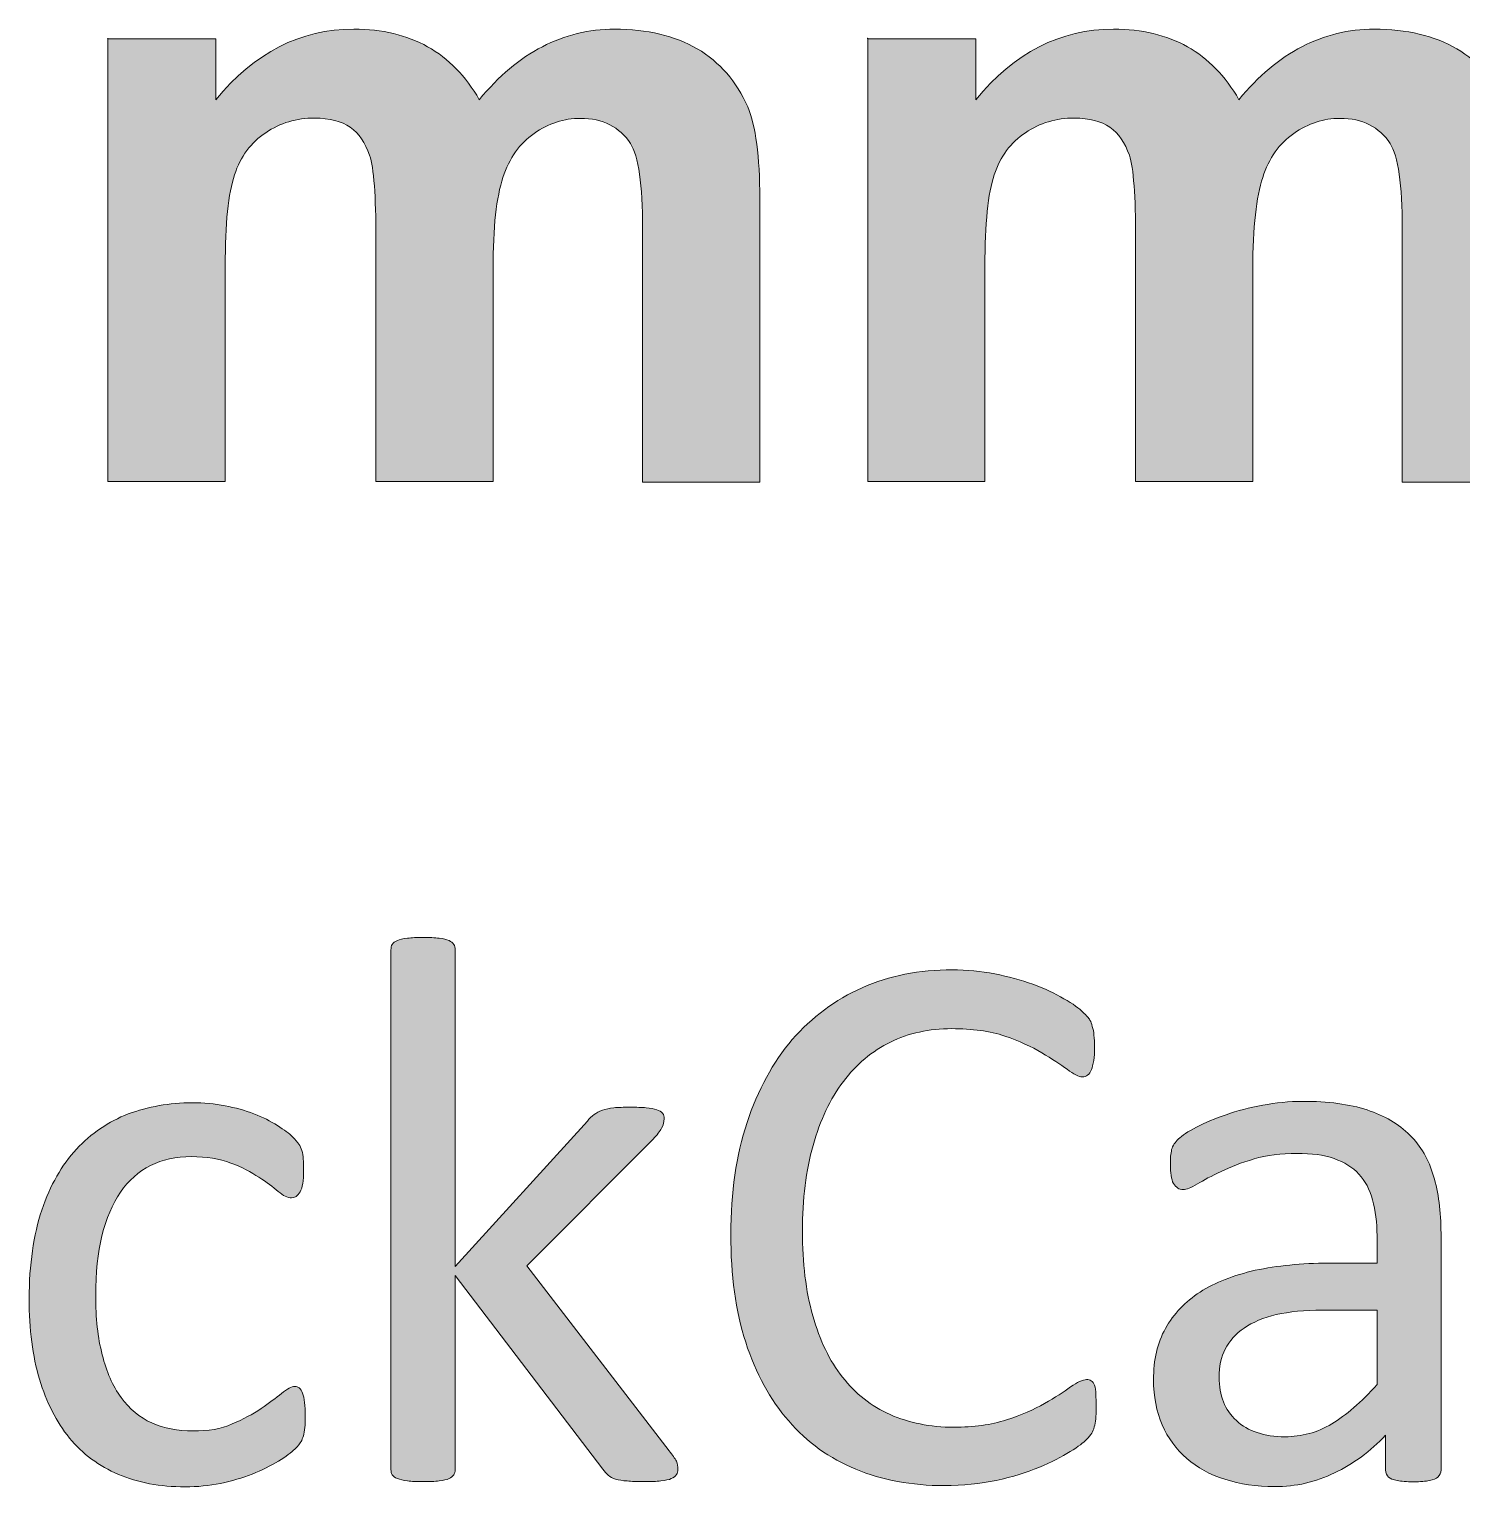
# Model space of a CAD drawing. Header units: inches. Extents: x 247 to 2765, y -1897 to -1110.
# Drawn here: x 870.88 to 877.98, y -1473.03 to -1465.81 of the extents above; entities that cross this region are included whole.
import ezdxf

# ---------------------------------------------------------------- set-up
doc = ezdxf.new("R2010")
doc.units = ezdxf.units.IN
doc.header["$MEASUREMENT"] = 0
doc.layers.add('Layer 1', color=7, linetype='Continuous')

# ---------------------------------------------------------------- blocks, each defined once
blk = doc.blocks.new('block 139')
at = {"layer": 'Layer 1', "true_color": 0x010101}
h = blk.add_hatch(color=18, dxfattribs=at)
h.dxf.hatch_style = 2
edge = h.paths.add_edge_path()
edge.add_spline(control_points=[(871.2672, -1465.8561), (871.2672, -1465.8561), (871.8033, -1465.8561), (871.8033, -1465.8561), (871.8033, -1465.8561), (871.8033, -1466.1572), (871.8033, -1466.1572), (871.9948, -1465.9243), (872.2222, -1465.8079), (872.4868, -1465.8079), (872.6274, -1465.8079), (872.7493, -1465.8368), (872.8527, -1465.8947), (872.956, -1465.9526), (873.0408, -1466.0401), (873.1086, -1466.1572), (873.2041, -1466.0401), (873.3074, -1465.9526), (873.4208, -1465.8947), (873.5317, -1465.8368), (873.6516, -1465.8079), (873.7787, -1465.8079), (873.9399, -1465.8079), (874.0767, -1465.8406), (874.188, -1465.9047), (874.2993, -1465.9712), (874.383, -1466.0666), (874.4381, -1466.193), (874.4777, -1466.2871), (874.498, -1466.4383), (874.498, -1466.6478), (874.498, -1466.6478), (874.498, -1468.0516), (874.498, -1468.0516), (874.498, -1468.0516), (873.9175, -1468.0516), (873.9175, -1468.0516), (873.9175, -1468.0516), (873.9175, -1466.7956), (873.9175, -1466.7956), (873.9175, -1466.5778), (873.8969, -1466.4373), (873.8576, -1466.3739), (873.8039, -1466.2926), (873.7205, -1466.2499), (873.6096, -1466.2499), (873.5282, -1466.2499), (873.4518, -1466.2747), (873.3801, -1466.3243), (873.3085, -1466.3739), (873.2568, -1466.4466), (873.2258, -1466.5424), (873.1934, -1466.6378), (873.1768, -1466.7894), (873.1768, -1466.9961), (873.1768, -1466.9961), (873.1768, -1468.0489), (873.1768, -1468.0489), (873.1768, -1468.0489), (872.5963, -1468.0489), (872.5963, -1468.0489), (872.5963, -1468.0489), (872.5963, -1466.8472), (872.5963, -1466.8472), (872.5963, -1466.6336), (872.5864, -1466.4958), (872.565, -1466.4325), (872.543, -1466.3704), (872.5126, -1466.3243), (872.4692, -1466.294), (872.4258, -1466.2636), (872.3673, -1466.2485), (872.2928, -1466.2485), (872.2033, -1466.2485), (872.1233, -1466.2719), (872.0503, -1466.3208), (871.9783, -1466.3691), (871.9256, -1466.4387), (871.896, -1466.5296), (871.865, -1466.6206), (871.8498, -1466.7715), (871.8498, -1466.9823), (871.8498, -1466.9823), (871.8498, -1468.0479), (871.8498, -1468.0479), (871.8498, -1468.0479), (871.269, -1468.0479), (871.269, -1468.0479), (871.269, -1468.0479), (871.269, -1465.8533), (871.269, -1465.8533), (871.269, -1465.8533), (871.2676, -1465.8533), (871.2676, -1465.8533), (871.2676, -1465.8533), (871.2672, -1465.8561), (871.2672, -1465.8561), (871.2672, -1465.8561), (871.2672, -1465.8561), (871.2672, -1465.8561)], knot_values=[0, 0, 0, 0, 1, 1, 1, 2, 2, 2, 3, 3, 3, 4, 4, 4, 5, 5, 5, 6, 6, 6, 7, 7, 7, 8, 8, 8, 9, 9, 9, 10, 10, 10, 11, 11, 11, 12, 12, 12, 13, 13, 13, 14, 14, 14, 15, 15, 15, 16, 16, 16, 17, 17, 17, 18, 18, 18, 19, 19, 19, 20, 20, 20, 21, 21, 21, 22, 22, 22, 23, 23, 23, 24, 24, 24, 25, 25, 25, 26, 26, 26, 27, 27, 27, 28, 28, 28, 29, 29, 29, 30, 30, 30, 31, 31, 31, 32, 32, 32, 33, 33, 33, 33], degree=3, periodic=1)
h = blk.add_hatch(color=18, dxfattribs=at)
h.dxf.hatch_style = 2
edge = h.paths.add_edge_path()
edge.add_spline(control_points=[(875.0317, -1465.8561), (875.0317, -1465.8561), (875.5674, -1465.8561), (875.5674, -1465.8561), (875.5674, -1465.8561), (875.5674, -1466.1572), (875.5674, -1466.1572), (875.7589, -1465.9243), (875.9863, -1465.8079), (876.2509, -1465.8079), (876.3908, -1465.8079), (876.5127, -1465.8368), (876.6161, -1465.8947), (876.7194, -1465.9526), (876.8042, -1466.0401), (876.8714, -1466.1572), (876.9671, -1466.0401), (877.0708, -1465.9526), (877.1838, -1465.8947), (877.2951, -1465.8368), (877.4143, -1465.8079), (877.5414, -1465.8079), (877.7027, -1465.8079), (877.8401, -1465.8406), (877.9507, -1465.9047), (878.062, -1465.9712), (878.1461, -1466.0666), (878.2008, -1466.193), (878.2408, -1466.2871), (878.2608, -1466.4383), (878.2608, -1466.6478), (878.2608, -1466.6478), (878.2608, -1468.0516), (878.2608, -1468.0516), (878.2608, -1468.0516), (877.6803, -1468.0516), (877.6803, -1468.0516), (877.6803, -1468.0516), (877.6803, -1466.7956), (877.6803, -1466.7956), (877.6803, -1466.5778), (877.66, -1466.4373), (877.6203, -1466.3739), (877.5673, -1466.2926), (877.4836, -1466.2499), (877.3723, -1466.2499), (877.2913, -1466.2499), (877.2152, -1466.2747), (877.1435, -1466.3243), (877.0719, -1466.3739), (877.0195, -1466.4466), (876.9892, -1466.5424), (876.9575, -1466.6378), (876.9403, -1466.7894), (876.9403, -1466.9961), (876.9403, -1466.9961), (876.9403, -1468.0489), (876.9403, -1468.0489), (876.9403, -1468.0489), (876.3598, -1468.0489), (876.3598, -1468.0489), (876.3598, -1468.0489), (876.3598, -1466.8472), (876.3598, -1466.8472), (876.3598, -1466.6336), (876.3494, -1466.4958), (876.3288, -1466.4325), (876.3067, -1466.3704), (876.2757, -1466.3243), (876.2323, -1466.294), (876.1892, -1466.2636), (876.1307, -1466.2485), (876.0559, -1466.2485), (875.9663, -1466.2485), (875.8868, -1466.2719), (875.8141, -1466.3208), (875.7417, -1466.3691), (875.6894, -1466.4387), (875.659, -1466.5296), (875.6287, -1466.6206), (875.6129, -1466.7715), (875.6129, -1466.9823), (875.6129, -1466.9823), (875.6129, -1468.0479), (875.6129, -1468.0479), (875.6129, -1468.0479), (875.0324, -1468.0479), (875.0324, -1468.0479), (875.0324, -1468.0479), (875.0324, -1465.8533), (875.0324, -1465.8533), (875.0324, -1465.8533), (875.0317, -1465.8533), (875.0317, -1465.8533), (875.0317, -1465.8533), (875.0317, -1465.8561), (875.0317, -1465.8561)], knot_values=[0, 0, 0, 0, 1, 1, 1, 2, 2, 2, 3, 3, 3, 4, 4, 4, 5, 5, 5, 6, 6, 6, 7, 7, 7, 8, 8, 8, 9, 9, 9, 10, 10, 10, 11, 11, 11, 12, 12, 12, 13, 13, 13, 14, 14, 14, 15, 15, 15, 16, 16, 16, 17, 17, 17, 18, 18, 18, 19, 19, 19, 20, 20, 20, 21, 21, 21, 22, 22, 22, 23, 23, 23, 24, 24, 24, 25, 25, 25, 26, 26, 26, 27, 27, 27, 28, 28, 28, 29, 29, 29, 30, 30, 30, 31, 31, 31, 32, 32, 32, 32], degree=3, periodic=1)
at = {"layer": 'Layer 1', "lineweight": 0}
for points, knots in [([(871.2672, -1465.8561), (871.2672, -1465.8561), (871.8033, -1465.8561), (871.8033, -1465.8561), (871.8033, -1465.8561), (871.8033, -1466.1572), (871.8033, -1466.1572), (871.9948, -1465.9243), (872.2222, -1465.8079), (872.4868, -1465.8079), (872.6274, -1465.8079), (872.7493, -1465.8368), (872.8527, -1465.8947), (872.956, -1465.9526), (873.0408, -1466.0401), (873.1086, -1466.1572), (873.2041, -1466.0401), (873.3074, -1465.9526), (873.4208, -1465.8947), (873.5317, -1465.8368), (873.6516, -1465.8079), (873.7787, -1465.8079), (873.9399, -1465.8079), (874.0767, -1465.8406), (874.188, -1465.9047), (874.2993, -1465.9712), (874.383, -1466.0666), (874.4381, -1466.193), (874.4777, -1466.2871), (874.498, -1466.4383), (874.498, -1466.6478), (874.498, -1466.6478), (874.498, -1468.0516), (874.498, -1468.0516), (874.498, -1468.0516), (873.9175, -1468.0516), (873.9175, -1468.0516), (873.9175, -1468.0516), (873.9175, -1466.7956), (873.9175, -1466.7956), (873.9175, -1466.5778), (873.8969, -1466.4373), (873.8576, -1466.3739), (873.8039, -1466.2926), (873.7205, -1466.2499), (873.6096, -1466.2499), (873.5282, -1466.2499), (873.4518, -1466.2747), (873.3801, -1466.3243), (873.3085, -1466.3739), (873.2568, -1466.4466), (873.2258, -1466.5424), (873.1934, -1466.6378), (873.1768, -1466.7894), (873.1768, -1466.9961), (873.1768, -1466.9961), (873.1768, -1468.0489), (873.1768, -1468.0489), (873.1768, -1468.0489), (872.5963, -1468.0489), (872.5963, -1468.0489), (872.5963, -1468.0489), (872.5963, -1466.8472), (872.5963, -1466.8472), (872.5963, -1466.6336), (872.5864, -1466.4958), (872.565, -1466.4325), (872.543, -1466.3704), (872.5126, -1466.3243), (872.4692, -1466.294), (872.4258, -1466.2636), (872.3673, -1466.2485), (872.2928, -1466.2485), (872.2033, -1466.2485), (872.1233, -1466.2719), (872.0503, -1466.3208), (871.9783, -1466.3691), (871.9256, -1466.4387), (871.896, -1466.5296), (871.865, -1466.6206), (871.8498, -1466.7715), (871.8498, -1466.9823), (871.8498, -1466.9823), (871.8498, -1468.0479), (871.8498, -1468.0479), (871.8498, -1468.0479), (871.269, -1468.0479), (871.269, -1468.0479), (871.269, -1468.0479), (871.269, -1465.8533), (871.269, -1465.8533), (871.269, -1465.8533), (871.2676, -1465.8533), (871.2676, -1465.8533), (871.2676, -1465.8533), (871.2672, -1465.8561), (871.2672, -1465.8561), (871.2672, -1465.8561), (871.2672, -1465.8561), (871.2672, -1465.8561)], [0, 0, 0, 0, 1, 1, 1, 2, 2, 2, 3, 3, 3, 4, 4, 4, 5, 5, 5, 6, 6, 6, 7, 7, 7, 8, 8, 8, 9, 9, 9, 10, 10, 10, 11, 11, 11, 12, 12, 12, 13, 13, 13, 14, 14, 14, 15, 15, 15, 16, 16, 16, 17, 17, 17, 18, 18, 18, 19, 19, 19, 20, 20, 20, 21, 21, 21, 22, 22, 22, 23, 23, 23, 24, 24, 24, 25, 25, 25, 26, 26, 26, 27, 27, 27, 28, 28, 28, 29, 29, 29, 30, 30, 30, 31, 31, 31, 32, 32, 32, 33, 33, 33, 33]), ([(875.0317, -1465.8561), (875.0317, -1465.8561), (875.5674, -1465.8561), (875.5674, -1465.8561), (875.5674, -1465.8561), (875.5674, -1466.1572), (875.5674, -1466.1572), (875.7589, -1465.9243), (875.9863, -1465.8079), (876.2509, -1465.8079), (876.3908, -1465.8079), (876.5127, -1465.8368), (876.6161, -1465.8947), (876.7194, -1465.9526), (876.8042, -1466.0401), (876.8714, -1466.1572), (876.9671, -1466.0401), (877.0708, -1465.9526), (877.1838, -1465.8947), (877.2951, -1465.8368), (877.4143, -1465.8079), (877.5414, -1465.8079), (877.7027, -1465.8079), (877.8401, -1465.8406), (877.9507, -1465.9047), (878.062, -1465.9712), (878.1461, -1466.0666), (878.2008, -1466.193), (878.2408, -1466.2871), (878.2608, -1466.4383), (878.2608, -1466.6478), (878.2608, -1466.6478), (878.2608, -1468.0516), (878.2608, -1468.0516), (878.2608, -1468.0516), (877.6803, -1468.0516), (877.6803, -1468.0516), (877.6803, -1468.0516), (877.6803, -1466.7956), (877.6803, -1466.7956), (877.6803, -1466.5778), (877.66, -1466.4373), (877.6203, -1466.3739), (877.5673, -1466.2926), (877.4836, -1466.2499), (877.3723, -1466.2499), (877.2913, -1466.2499), (877.2152, -1466.2747), (877.1435, -1466.3243), (877.0719, -1466.3739), (877.0195, -1466.4466), (876.9892, -1466.5424), (876.9575, -1466.6378), (876.9403, -1466.7894), (876.9403, -1466.9961), (876.9403, -1466.9961), (876.9403, -1468.0489), (876.9403, -1468.0489), (876.9403, -1468.0489), (876.3598, -1468.0489), (876.3598, -1468.0489), (876.3598, -1468.0489), (876.3598, -1466.8472), (876.3598, -1466.8472), (876.3598, -1466.6336), (876.3494, -1466.4958), (876.3288, -1466.4325), (876.3067, -1466.3704), (876.2757, -1466.3243), (876.2323, -1466.294), (876.1892, -1466.2636), (876.1307, -1466.2485), (876.0559, -1466.2485), (875.9663, -1466.2485), (875.8868, -1466.2719), (875.8141, -1466.3208), (875.7417, -1466.3691), (875.6894, -1466.4387), (875.659, -1466.5296), (875.6287, -1466.6206), (875.6129, -1466.7715), (875.6129, -1466.9823), (875.6129, -1466.9823), (875.6129, -1468.0479), (875.6129, -1468.0479), (875.6129, -1468.0479), (875.0324, -1468.0479), (875.0324, -1468.0479), (875.0324, -1468.0479), (875.0324, -1465.8533), (875.0324, -1465.8533), (875.0324, -1465.8533), (875.0317, -1465.8533), (875.0317, -1465.8533), (875.0317, -1465.8533), (875.0317, -1465.8561), (875.0317, -1465.8561)], [0, 0, 0, 0, 1, 1, 1, 2, 2, 2, 3, 3, 3, 4, 4, 4, 5, 5, 5, 6, 6, 6, 7, 7, 7, 8, 8, 8, 9, 9, 9, 10, 10, 10, 11, 11, 11, 12, 12, 12, 13, 13, 13, 14, 14, 14, 15, 15, 15, 16, 16, 16, 17, 17, 17, 18, 18, 18, 19, 19, 19, 20, 20, 20, 21, 21, 21, 22, 22, 22, 23, 23, 23, 24, 24, 24, 25, 25, 25, 26, 26, 26, 27, 27, 27, 28, 28, 28, 29, 29, 29, 30, 30, 30, 31, 31, 31, 32, 32, 32, 32])]:
    blk.add_open_spline(points, degree=3, knots=knots, dxfattribs=at)
blk = doc.blocks.new('block 140')
at = {"layer": 'Layer 1', "true_color": 0x010101}
h = blk.add_hatch(color=18, dxfattribs=at)
h.dxf.hatch_style = 2
edge = h.paths.add_edge_path()
edge.add_spline(control_points=[(874.0926, -1472.9413), (874.0926, -1472.9516), (874.0905, -1472.9606), (874.0853, -1472.9681), (874.0802, -1472.9754), (874.0715, -1472.9826), (874.0595, -1472.9874), (874.0485, -1472.994), (874.0305, -1472.9964), (874.0082, -1472.9992), (873.9854, -1473.0019), (873.9589, -1473.0029), (873.9255, -1473.0029), (873.891, -1473.0029), (873.8621, -1473.0019), (873.8411, -1472.9998), (873.8187, -1472.9981), (873.799, -1472.995), (873.7839, -1472.9905), (873.7687, -1472.9864), (873.7563, -1472.9809), (873.747, -1472.9712), (873.7384, -1472.964), (873.7281, -1472.953), (873.7208, -1472.9413), (873.7208, -1472.9413), (872.9894, -1471.9815), (872.9894, -1471.9815), (872.9894, -1471.9815), (872.9894, -1472.9433), (872.9894, -1472.9433), (872.9894, -1472.9537), (872.9856, -1472.9633), (872.9822, -1472.9692), (872.9763, -1472.9768), (872.9684, -1472.9826), (872.9584, -1472.9874), (872.9467, -1472.994), (872.9302, -1472.9964), (872.9092, -1472.9992), (872.8881, -1473.0019), (872.8623, -1473.0029), (872.8296, -1473.0029), (872.7986, -1473.0029), (872.7734, -1473.0019), (872.7524, -1472.9992), (872.7307, -1472.9964), (872.7156, -1472.9926), (872.7025, -1472.9874), (872.6901, -1472.9826), (872.6814, -1472.9768), (872.6773, -1472.9692), (872.6728, -1472.9616), (872.6708, -1472.9537), (872.6708, -1472.9433), (872.6708, -1472.9433), (872.6708, -1470.3688), (872.6708, -1470.3688), (872.6708, -1470.3585), (872.6728, -1470.3495), (872.6773, -1470.3416), (872.6828, -1470.3344), (872.6901, -1470.3278), (872.7025, -1470.3223), (872.7142, -1470.3175), (872.7307, -1470.3134), (872.7524, -1470.3109), (872.7734, -1470.3085), (872.7986, -1470.3072), (872.8296, -1470.3072), (872.8623, -1470.3072), (872.8881, -1470.3085), (872.9092, -1470.3109), (872.9302, -1470.3134), (872.946, -1470.3185), (872.9584, -1470.3223), (872.9684, -1470.3278), (872.9777, -1470.334), (872.9822, -1470.3416), (872.9881, -1470.3495), (872.9894, -1470.3585), (872.9894, -1470.3688), (872.9894, -1470.3688), (872.9894, -1471.9374), (872.9894, -1471.9374), (872.9894, -1471.9374), (873.6437, -1471.2167), (873.6437, -1471.2167), (873.6536, -1471.2039), (873.6661, -1471.1932), (873.6767, -1471.185), (873.6878, -1471.1764), (873.7015, -1471.1695), (873.7181, -1471.1626), (873.7339, -1471.1571), (873.7536, -1471.1529), (873.7746, -1471.1509), (873.797, -1471.1491), (873.8228, -1471.1481), (873.8538, -1471.1481), (873.8865, -1471.1481), (873.9131, -1471.1491), (873.9348, -1471.1509), (873.9568, -1471.1529), (873.9747, -1471.1577), (873.9878, -1471.1605), (874.0002, -1471.1653), (874.0099, -1471.1708), (874.0168, -1471.1781), (874.023, -1471.1857), (874.024, -1471.1943), (874.024, -1471.206), (874.024, -1471.2215), (874.0195, -1471.237), (874.0116, -1471.2521), (874.0044, -1471.2676), (873.9892, -1471.2859), (873.9696, -1471.3062), (873.9696, -1471.3062), (873.3436, -1471.9332), (873.3436, -1471.9332), (873.3436, -1471.9332), (874.0485, -1472.8496), (874.0485, -1472.8496), (874.065, -1472.8713), (874.0774, -1472.8882), (874.0846, -1472.9013), (874.0895, -1472.9158), (874.0926, -1472.9289), (874.0926, -1472.9413)], knot_values=[0, 0, 0, 0, 1, 1, 1, 2, 2, 2, 3, 3, 3, 4, 4, 4, 5, 5, 5, 6, 6, 6, 7, 7, 7, 8, 8, 8, 9, 9, 9, 10, 10, 10, 11, 11, 11, 12, 12, 12, 13, 13, 13, 14, 14, 14, 15, 15, 15, 16, 16, 16, 17, 17, 17, 18, 18, 18, 19, 19, 19, 20, 20, 20, 21, 21, 21, 22, 22, 22, 23, 23, 23, 24, 24, 24, 25, 25, 25, 26, 26, 26, 27, 27, 27, 28, 28, 28, 29, 29, 29, 30, 30, 30, 31, 31, 31, 32, 32, 32, 33, 33, 33, 34, 34, 34, 35, 35, 35, 36, 36, 36, 37, 37, 37, 38, 38, 38, 39, 39, 39, 40, 40, 40, 41, 41, 41, 42, 42, 42, 43, 43, 43, 43], degree=3, periodic=1)
h = blk.add_hatch(color=18, dxfattribs=at)
h.dxf.hatch_style = 2
edge = h.paths.add_edge_path()
edge.add_spline(control_points=[(876.1644, -1472.6391), (876.1644, -1472.6598), (876.1637, -1472.6763), (876.162, -1472.6915), (876.16, -1472.7074), (876.1579, -1472.7204), (876.1548, -1472.7322), (876.1513, -1472.7439), (876.1472, -1472.7542), (876.1424, -1472.7632), (876.1369, -1472.7721), (876.1279, -1472.7831), (876.1155, -1472.7955), (876.1024, -1472.8086), (876.0769, -1472.829), (876.0349, -1472.8545), (875.9942, -1472.881), (875.9419, -1472.9065), (875.8806, -1472.9327), (875.8192, -1472.9568), (875.7503, -1472.9792), (875.6697, -1472.9967), (875.5901, -1473.014), (875.5044, -1473.0226), (875.412, -1473.0226), (875.2501, -1473.0226), (875.104, -1472.9954), (874.9745, -1472.9416), (874.8436, -1472.8886), (874.7316, -1472.8079), (874.641, -1472.7025), (874.5494, -1472.5975), (874.4784, -1472.4672), (874.4281, -1472.3125), (874.3778, -1472.1582), (874.3544, -1471.9808), (874.3544, -1471.7779), (874.3544, -1471.5712), (874.3799, -1471.3865), (874.435, -1471.2246), (874.4881, -1471.0627), (874.5632, -1470.9255), (874.6589, -1470.8132), (874.7554, -1470.7023), (874.8718, -1470.6151), (875.0048, -1470.5562), (875.1392, -1470.497), (875.288, -1470.4673), (875.4513, -1470.4673), (875.523, -1470.4673), (875.5932, -1470.4742), (875.6615, -1470.4877), (875.729, -1470.5011), (875.7924, -1470.5183), (875.8502, -1470.5394), (875.9081, -1470.56), (875.9598, -1470.5838), (876.0046, -1470.6107), (876.0501, -1470.6362), (876.0814, -1470.6599), (876.099, -1470.6768), (876.1162, -1470.6944), (876.1279, -1470.7075), (876.1334, -1470.7164), (876.1389, -1470.724), (876.1424, -1470.7357), (876.1451, -1470.7481), (876.1493, -1470.7605), (876.1527, -1470.775), (876.1527, -1470.7915), (876.1548, -1470.8081), (876.1565, -1470.8281), (876.1565, -1470.8515), (876.1565, -1470.877), (876.1548, -1470.899), (876.152, -1470.9169), (876.1489, -1470.9362), (876.1451, -1470.9514), (876.1407, -1470.9621), (876.1355, -1470.9741), (876.13, -1470.9845), (876.1217, -1470.9889), (876.1141, -1470.9962), (876.1059, -1470.9976), (876.0959, -1470.9976), (876.0776, -1470.9976), (876.0535, -1470.9851), (876.0204, -1470.9603), (875.988, -1470.9362), (875.946, -1470.9087), (875.8954, -1470.8787), (875.844, -1470.8484), (875.7834, -1470.8208), (875.7111, -1470.7957), (875.638, -1470.7709), (875.5505, -1470.7591), (875.4485, -1470.7591), (875.3373, -1470.7591), (875.2353, -1470.7812), (875.1457, -1470.8253), (875.0537, -1470.8697), (874.9766, -1470.9355), (874.9121, -1471.021), (874.847, -1471.1071), (874.7974, -1471.2118), (874.7619, -1471.3372), (874.7258, -1471.4613), (874.7092, -1471.6032), (874.7092, -1471.7624), (874.7092, -1471.9195), (874.7258, -1472.06), (874.7606, -1472.1813), (874.7957, -1472.3032), (874.8436, -1472.4052), (874.908, -1472.4858), (874.9721, -1472.5668), (875.0496, -1472.6291), (875.143, -1472.6705), (875.2367, -1472.7111), (875.3417, -1472.7335), (875.4589, -1472.7335), (875.5581, -1472.7335), (875.6449, -1472.7215), (875.7193, -1472.6967), (875.7931, -1472.6739), (875.8571, -1472.6453), (875.9088, -1472.6161), (875.9605, -1472.5857), (876.0046, -1472.5585), (876.0373, -1472.5341), (876.0707, -1472.5106), (876.0973, -1472.4975), (876.1169, -1472.4975), (876.1262, -1472.4975), (876.1341, -1472.4993), (876.1396, -1472.5034), (876.1472, -1472.5079), (876.1513, -1472.5144), (876.1558, -1472.5258), (876.1596, -1472.5365), (876.1631, -1472.5516), (876.1634, -1472.5716), (876.1627, -1472.5851), (876.1644, -1472.6088), (876.1644, -1472.6391)], knot_values=[0, 0, 0, 0, 1, 1, 1, 2, 2, 2, 3, 3, 3, 4, 4, 4, 5, 5, 5, 6, 6, 6, 7, 7, 7, 8, 8, 8, 9, 9, 9, 10, 10, 10, 11, 11, 11, 12, 12, 12, 13, 13, 13, 14, 14, 14, 15, 15, 15, 16, 16, 16, 17, 17, 17, 18, 18, 18, 19, 19, 19, 20, 20, 20, 21, 21, 21, 22, 22, 22, 23, 23, 23, 24, 24, 24, 25, 25, 25, 26, 26, 26, 27, 27, 27, 28, 28, 28, 29, 29, 29, 30, 30, 30, 31, 31, 31, 32, 32, 32, 33, 33, 33, 34, 34, 34, 35, 35, 35, 36, 36, 36, 37, 37, 37, 38, 38, 38, 39, 39, 39, 40, 40, 40, 41, 41, 41, 42, 42, 42, 43, 43, 43, 44, 44, 44, 45, 45, 45, 46, 46, 46, 47, 47, 47, 48, 48, 48, 48], degree=3, periodic=1)
h = blk.add_hatch(color=18, dxfattribs=at)
h.dxf.hatch_style = 2
edge = h.paths.add_edge_path()
edge.add_spline(control_points=[(872.2467, -1472.6788), (872.2467, -1472.7011), (872.246, -1472.7194), (872.2443, -1472.7353), (872.2425, -1472.7514), (872.2405, -1472.7649), (872.2374, -1472.7759), (872.2329, -1472.7869), (872.2301, -1472.7966), (872.226, -1472.8048), (872.2208, -1472.8121), (872.2108, -1472.8255), (872.195, -1472.8414), (872.1788, -1472.8572), (872.1516, -1472.8782), (872.1137, -1472.9013), (872.0751, -1472.9247), (872.0317, -1472.9461), (871.9835, -1472.9661), (871.9349, -1472.9847), (871.8829, -1472.9998), (871.8264, -1473.0116), (871.7699, -1473.0229), (871.7127, -1473.0288), (871.6514, -1473.0288), (871.5266, -1473.0288), (871.4164, -1473.0081), (871.3206, -1472.9671), (871.2249, -1472.9261), (871.1436, -1472.8658), (871.0781, -1472.7869), (871.0133, -1472.7063), (870.9644, -1472.6109), (870.93, -1472.4958), (870.8955, -1472.3811), (870.8786, -1472.2481), (870.8786, -1472.0979), (870.8786, -1471.927), (870.901, -1471.7803), (870.9413, -1471.6576), (870.9834, -1471.5336), (871.0405, -1471.4344), (871.1129, -1471.3562), (871.1859, -1471.278), (871.271, -1471.2194), (871.3699, -1471.1815), (871.467, -1471.145), (871.5732, -1471.1264), (871.6875, -1471.1264), (871.7423, -1471.1264), (871.7981, -1471.1312), (871.8488, -1471.1416), (871.9001, -1471.1505), (871.9483, -1471.1643), (871.9917, -1471.1808), (872.0351, -1471.1977), (872.0744, -1471.2177), (872.1082, -1471.2387), (872.143, -1471.2611), (872.1667, -1471.279), (872.1826, -1471.2945), (872.1978, -1471.3097), (872.2088, -1471.3221), (872.2146, -1471.3314), (872.2208, -1471.3393), (872.2246, -1471.351), (872.2291, -1471.3631), (872.2332, -1471.3755), (872.2363, -1471.3893), (872.2363, -1471.4044), (872.2377, -1471.4203), (872.2384, -1471.4396), (872.2384, -1471.4623), (872.2384, -1471.5126), (872.2325, -1471.5464), (872.2212, -1471.5674), (872.2095, -1471.5874), (872.195, -1471.5973), (872.1785, -1471.5973), (872.1588, -1471.5973), (872.1371, -1471.5867), (872.1123, -1471.5656), (872.0868, -1471.5433), (872.0551, -1471.5198), (872.0165, -1471.4954), (871.9783, -1471.4695), (871.9318, -1471.4451), (871.877, -1471.4251), (871.8219, -1471.4037), (871.7575, -1471.393), (871.6824, -1471.393), (871.5297, -1471.393), (871.4119, -1471.452), (871.331, -1471.5694), (871.25, -1471.6869), (871.2083, -1471.8564), (871.2083, -1472.081), (871.2083, -1472.1913), (871.2183, -1472.2905), (871.2407, -1472.3749), (871.2617, -1472.4576), (871.292, -1472.5292), (871.3341, -1472.5861), (871.3751, -1472.6426), (871.4261, -1472.6846), (871.486, -1472.7122), (871.5453, -1472.7387), (871.6138, -1472.7521), (871.6913, -1472.7521), (871.7644, -1472.7521), (871.8288, -1472.7418), (871.8836, -1472.7173), (871.9387, -1472.6946), (871.9869, -1472.6688), (872.0276, -1472.6412), (872.0672, -1472.6136), (872.102, -1472.5888), (872.1292, -1472.5661), (872.1568, -1472.5437), (872.1785, -1472.531), (872.1943, -1472.531), (872.2029, -1472.531), (872.2112, -1472.5351), (872.2167, -1472.5385), (872.2232, -1472.5441), (872.2281, -1472.5527), (872.2332, -1472.5647), (872.2377, -1472.5761), (872.2408, -1472.5916), (872.2425, -1472.6109), (872.246, -1472.6309), (872.2467, -1472.654), (872.2467, -1472.6788)], knot_values=[0, 0, 0, 0, 1, 1, 1, 2, 2, 2, 3, 3, 3, 4, 4, 4, 5, 5, 5, 6, 6, 6, 7, 7, 7, 8, 8, 8, 9, 9, 9, 10, 10, 10, 11, 11, 11, 12, 12, 12, 13, 13, 13, 14, 14, 14, 15, 15, 15, 16, 16, 16, 17, 17, 17, 18, 18, 18, 19, 19, 19, 20, 20, 20, 21, 21, 21, 22, 22, 22, 23, 23, 23, 24, 24, 24, 25, 25, 25, 26, 26, 26, 27, 27, 27, 28, 28, 28, 29, 29, 29, 30, 30, 30, 31, 31, 31, 32, 32, 32, 33, 33, 33, 34, 34, 34, 35, 35, 35, 36, 36, 36, 37, 37, 37, 38, 38, 38, 39, 39, 39, 40, 40, 40, 41, 41, 41, 42, 42, 42, 43, 43, 43, 44, 44, 44, 44], degree=3, periodic=1)
h = blk.add_hatch(color=18, dxfattribs=at)
h.dxf.hatch_style = 2
edge = h.paths.add_edge_path()
edge.add_spline(control_points=[(877.8725, -1472.9447), (877.8725, -1472.9602), (877.8677, -1472.9716), (877.8574, -1472.9805), (877.8481, -1472.9878), (877.8336, -1472.994), (877.8153, -1472.9978), (877.7967, -1473.0019), (877.7712, -1473.0036), (877.7361, -1473.0036), (877.7013, -1473.0036), (877.6761, -1473.0019), (877.6555, -1472.9978), (877.6355, -1472.994), (877.621, -1472.9881), (877.6121, -1472.9805), (877.6045, -1472.9726), (877.5983, -1472.9602), (877.5983, -1472.9447), (877.5983, -1472.9447), (877.5983, -1472.7725), (877.5983, -1472.7725), (877.5225, -1472.8531), (877.4384, -1472.9151), (877.3447, -1472.9599), (877.2517, -1473.0057), (877.1532, -1473.0274), (877.0491, -1473.0274), (876.9582, -1473.0274), (876.8755, -1473.0157), (876.8018, -1472.9912), (876.7274, -1472.9681), (876.6647, -1472.9337), (876.613, -1472.8886), (876.5613, -1472.8421), (876.52, -1472.7883), (876.491, -1472.7215), (876.4628, -1472.656), (876.4483, -1472.5819), (876.4483, -1472.4979), (876.4483, -1472.4004), (876.4676, -1472.3153), (876.5076, -1472.2436), (876.5475, -1472.1716), (876.6047, -1472.1117), (876.6791, -1472.0638), (876.7535, -1472.0156), (876.8452, -1471.9815), (876.952, -1471.956), (877.0608, -1471.9339), (877.1807, -1471.9205), (877.3161, -1471.9205), (877.3161, -1471.9205), (877.5556, -1471.9205), (877.5556, -1471.9205), (877.5556, -1471.9205), (877.5556, -1471.7854), (877.5556, -1471.7854), (877.5556, -1471.719), (877.548, -1471.6597), (877.5335, -1471.607), (877.519, -1471.5557), (877.497, -1471.5129), (877.466, -1471.4799), (877.434, -1471.4451), (877.3936, -1471.4206), (877.3427, -1471.4027), (877.2913, -1471.3841), (877.2317, -1471.3772), (877.1587, -1471.3772), (877.0795, -1471.3772), (877.0099, -1471.3851), (876.9465, -1471.4044), (876.8845, -1471.4234), (876.8304, -1471.4427), (876.7832, -1471.4668), (876.7353, -1471.4888), (876.697, -1471.5095), (876.6654, -1471.5281), (876.6337, -1471.547), (876.6106, -1471.5563), (876.5954, -1471.5563), (876.5854, -1471.5563), (876.5758, -1471.5536), (876.5689, -1471.5488), (876.5613, -1471.5422), (876.5544, -1471.536), (876.5475, -1471.5257), (876.5406, -1471.5153), (876.5386, -1471.5026), (876.5351, -1471.4864), (876.5324, -1471.4702), (876.5317, -1471.4526), (876.5317, -1471.4347), (876.5317, -1471.402), (876.5337, -1471.3772), (876.5382, -1471.3579), (876.5434, -1471.3383), (876.5544, -1471.3214), (876.5716, -1471.3055), (876.5889, -1471.2897), (876.6185, -1471.269), (876.6612, -1471.2466), (876.7039, -1471.2242), (876.7529, -1471.2039), (876.808, -1471.1853), (876.8631, -1471.1664), (876.923, -1471.1495), (876.9892, -1471.1385), (877.0546, -1471.1267), (877.1208, -1471.1192), (877.1876, -1471.1192), (877.313, -1471.1192), (877.4185, -1471.1333), (877.506, -1471.1615), (877.5935, -1471.1898), (877.6631, -1471.2315), (877.7182, -1471.2866), (877.7719, -1471.3396), (877.8126, -1471.4089), (877.8353, -1471.4892), (877.8601, -1471.5701), (877.8725, -1471.6642), (877.8725, -1471.773), (877.8725, -1471.773), (877.8725, -1472.9447), (877.8725, -1472.9447), (877.8725, -1472.9447), (877.8725, -1472.9447), (877.8725, -1472.9447)], knot_values=[0, 0, 0, 0, 1, 1, 1, 2, 2, 2, 3, 3, 3, 4, 4, 4, 5, 5, 5, 6, 6, 6, 7, 7, 7, 8, 8, 8, 9, 9, 9, 10, 10, 10, 11, 11, 11, 12, 12, 12, 13, 13, 13, 14, 14, 14, 15, 15, 15, 16, 16, 16, 17, 17, 17, 18, 18, 18, 19, 19, 19, 20, 20, 20, 21, 21, 21, 22, 22, 22, 23, 23, 23, 24, 24, 24, 25, 25, 25, 26, 26, 26, 27, 27, 27, 28, 28, 28, 29, 29, 29, 30, 30, 30, 31, 31, 31, 32, 32, 32, 33, 33, 33, 34, 34, 34, 35, 35, 35, 36, 36, 36, 37, 37, 37, 38, 38, 38, 39, 39, 39, 40, 40, 40, 41, 41, 41, 42, 42, 42, 43, 43, 43, 43], degree=3, periodic=1)
edge = h.paths.add_edge_path()
edge.add_spline(control_points=[(877.5566, -1472.1537), (877.5566, -1472.1537), (877.2848, -1472.1537), (877.2848, -1472.1537), (877.1973, -1472.1537), (877.1215, -1472.161), (877.0567, -1472.1758), (876.9923, -1472.1909), (876.9396, -1472.2126), (876.8976, -1472.2423), (876.8555, -1472.2705), (876.8238, -1472.306), (876.8038, -1472.3463), (876.7832, -1472.3852), (876.7732, -1472.4331), (876.7732, -1472.4858), (876.7732, -1472.5761), (876.8021, -1472.6478), (876.859, -1472.7008), (876.9162, -1472.7528), (876.9968, -1472.7807), (877.0994, -1472.7807), (877.1821, -1472.7807), (877.26, -1472.7594), (877.3313, -1472.7173), (877.4019, -1472.6746), (877.477, -1472.6095), (877.5563, -1472.5223), (877.5563, -1472.5223), (877.5566, -1472.1537), (877.5566, -1472.1537), (877.5566, -1472.1537), (877.5566, -1472.1537), (877.5566, -1472.1537)], knot_values=[0, 0, 0, 0, 1, 1, 1, 2, 2, 2, 3, 3, 3, 4, 4, 4, 5, 5, 5, 6, 6, 6, 7, 7, 7, 8, 8, 8, 9, 9, 9, 10, 10, 10, 11, 11, 11, 11], degree=3, periodic=1)
at = {"layer": 'Layer 1', "lineweight": 0}
for points, knots in [([(874.0926, -1472.9413), (874.0926, -1472.9516), (874.0905, -1472.9606), (874.0853, -1472.9681), (874.0802, -1472.9754), (874.0715, -1472.9826), (874.0595, -1472.9874), (874.0485, -1472.994), (874.0305, -1472.9964), (874.0082, -1472.9992), (873.9854, -1473.0019), (873.9589, -1473.0029), (873.9255, -1473.0029), (873.891, -1473.0029), (873.8621, -1473.0019), (873.8411, -1472.9998), (873.8187, -1472.9981), (873.799, -1472.995), (873.7839, -1472.9905), (873.7687, -1472.9864), (873.7563, -1472.9809), (873.747, -1472.9712), (873.7384, -1472.964), (873.7281, -1472.953), (873.7208, -1472.9413), (873.7208, -1472.9413), (872.9894, -1471.9815), (872.9894, -1471.9815), (872.9894, -1471.9815), (872.9894, -1472.9433), (872.9894, -1472.9433), (872.9894, -1472.9537), (872.9856, -1472.9633), (872.9822, -1472.9692), (872.9763, -1472.9768), (872.9684, -1472.9826), (872.9584, -1472.9874), (872.9467, -1472.994), (872.9302, -1472.9964), (872.9092, -1472.9992), (872.8881, -1473.0019), (872.8623, -1473.0029), (872.8296, -1473.0029), (872.7986, -1473.0029), (872.7734, -1473.0019), (872.7524, -1472.9992), (872.7307, -1472.9964), (872.7156, -1472.9926), (872.7025, -1472.9874), (872.6901, -1472.9826), (872.6814, -1472.9768), (872.6773, -1472.9692), (872.6728, -1472.9616), (872.6708, -1472.9537), (872.6708, -1472.9433), (872.6708, -1472.9433), (872.6708, -1470.3688), (872.6708, -1470.3688), (872.6708, -1470.3585), (872.6728, -1470.3495), (872.6773, -1470.3416), (872.6828, -1470.3344), (872.6901, -1470.3278), (872.7025, -1470.3223), (872.7142, -1470.3175), (872.7307, -1470.3134), (872.7524, -1470.3109), (872.7734, -1470.3085), (872.7986, -1470.3072), (872.8296, -1470.3072), (872.8623, -1470.3072), (872.8881, -1470.3085), (872.9092, -1470.3109), (872.9302, -1470.3134), (872.946, -1470.3185), (872.9584, -1470.3223), (872.9684, -1470.3278), (872.9777, -1470.334), (872.9822, -1470.3416), (872.9881, -1470.3495), (872.9894, -1470.3585), (872.9894, -1470.3688), (872.9894, -1470.3688), (872.9894, -1471.9374), (872.9894, -1471.9374), (872.9894, -1471.9374), (873.6437, -1471.2167), (873.6437, -1471.2167), (873.6536, -1471.2039), (873.6661, -1471.1932), (873.6767, -1471.185), (873.6878, -1471.1764), (873.7015, -1471.1695), (873.7181, -1471.1626), (873.7339, -1471.1571), (873.7536, -1471.1529), (873.7746, -1471.1509), (873.797, -1471.1491), (873.8228, -1471.1481), (873.8538, -1471.1481), (873.8865, -1471.1481), (873.9131, -1471.1491), (873.9348, -1471.1509), (873.9568, -1471.1529), (873.9747, -1471.1577), (873.9878, -1471.1605), (874.0002, -1471.1653), (874.0099, -1471.1708), (874.0168, -1471.1781), (874.023, -1471.1857), (874.024, -1471.1943), (874.024, -1471.206), (874.024, -1471.2215), (874.0195, -1471.237), (874.0116, -1471.2521), (874.0044, -1471.2676), (873.9892, -1471.2859), (873.9696, -1471.3062), (873.9696, -1471.3062), (873.3436, -1471.9332), (873.3436, -1471.9332), (873.3436, -1471.9332), (874.0485, -1472.8496), (874.0485, -1472.8496), (874.065, -1472.8713), (874.0774, -1472.8882), (874.0846, -1472.9013), (874.0895, -1472.9158), (874.0926, -1472.9289), (874.0926, -1472.9413)], [0, 0, 0, 0, 1, 1, 1, 2, 2, 2, 3, 3, 3, 4, 4, 4, 5, 5, 5, 6, 6, 6, 7, 7, 7, 8, 8, 8, 9, 9, 9, 10, 10, 10, 11, 11, 11, 12, 12, 12, 13, 13, 13, 14, 14, 14, 15, 15, 15, 16, 16, 16, 17, 17, 17, 18, 18, 18, 19, 19, 19, 20, 20, 20, 21, 21, 21, 22, 22, 22, 23, 23, 23, 24, 24, 24, 25, 25, 25, 26, 26, 26, 27, 27, 27, 28, 28, 28, 29, 29, 29, 30, 30, 30, 31, 31, 31, 32, 32, 32, 33, 33, 33, 34, 34, 34, 35, 35, 35, 36, 36, 36, 37, 37, 37, 38, 38, 38, 39, 39, 39, 40, 40, 40, 41, 41, 41, 42, 42, 42, 43, 43, 43, 43]), ([(876.1644, -1472.6391), (876.1644, -1472.6598), (876.1637, -1472.6763), (876.162, -1472.6915), (876.16, -1472.7074), (876.1579, -1472.7204), (876.1548, -1472.7322), (876.1513, -1472.7439), (876.1472, -1472.7542), (876.1424, -1472.7632), (876.1369, -1472.7721), (876.1279, -1472.7831), (876.1155, -1472.7955), (876.1024, -1472.8086), (876.0769, -1472.829), (876.0349, -1472.8545), (875.9942, -1472.881), (875.9419, -1472.9065), (875.8806, -1472.9327), (875.8192, -1472.9568), (875.7503, -1472.9792), (875.6697, -1472.9967), (875.5901, -1473.014), (875.5044, -1473.0226), (875.412, -1473.0226), (875.2501, -1473.0226), (875.104, -1472.9954), (874.9745, -1472.9416), (874.8436, -1472.8886), (874.7316, -1472.8079), (874.641, -1472.7025), (874.5494, -1472.5975), (874.4784, -1472.4672), (874.4281, -1472.3125), (874.3778, -1472.1582), (874.3544, -1471.9808), (874.3544, -1471.7779), (874.3544, -1471.5712), (874.3799, -1471.3865), (874.435, -1471.2246), (874.4881, -1471.0627), (874.5632, -1470.9255), (874.6589, -1470.8132), (874.7554, -1470.7023), (874.8718, -1470.6151), (875.0048, -1470.5562), (875.1392, -1470.497), (875.288, -1470.4673), (875.4513, -1470.4673), (875.523, -1470.4673), (875.5932, -1470.4742), (875.6615, -1470.4877), (875.729, -1470.5011), (875.7924, -1470.5183), (875.8502, -1470.5394), (875.9081, -1470.56), (875.9598, -1470.5838), (876.0046, -1470.6107), (876.0501, -1470.6362), (876.0814, -1470.6599), (876.099, -1470.6768), (876.1162, -1470.6944), (876.1279, -1470.7075), (876.1334, -1470.7164), (876.1389, -1470.724), (876.1424, -1470.7357), (876.1451, -1470.7481), (876.1493, -1470.7605), (876.1527, -1470.775), (876.1527, -1470.7915), (876.1548, -1470.8081), (876.1565, -1470.8281), (876.1565, -1470.8515), (876.1565, -1470.877), (876.1548, -1470.899), (876.152, -1470.9169), (876.1489, -1470.9362), (876.1451, -1470.9514), (876.1407, -1470.9621), (876.1355, -1470.9741), (876.13, -1470.9845), (876.1217, -1470.9889), (876.1141, -1470.9962), (876.1059, -1470.9976), (876.0959, -1470.9976), (876.0776, -1470.9976), (876.0535, -1470.9851), (876.0204, -1470.9603), (875.988, -1470.9362), (875.946, -1470.9087), (875.8954, -1470.8787), (875.844, -1470.8484), (875.7834, -1470.8208), (875.7111, -1470.7957), (875.638, -1470.7709), (875.5505, -1470.7591), (875.4485, -1470.7591), (875.3373, -1470.7591), (875.2353, -1470.7812), (875.1457, -1470.8253), (875.0537, -1470.8697), (874.9766, -1470.9355), (874.9121, -1471.021), (874.847, -1471.1071), (874.7974, -1471.2118), (874.7619, -1471.3372), (874.7258, -1471.4613), (874.7092, -1471.6032), (874.7092, -1471.7624), (874.7092, -1471.9195), (874.7258, -1472.06), (874.7606, -1472.1813), (874.7957, -1472.3032), (874.8436, -1472.4052), (874.908, -1472.4858), (874.9721, -1472.5668), (875.0496, -1472.6291), (875.143, -1472.6705), (875.2367, -1472.7111), (875.3417, -1472.7335), (875.4589, -1472.7335), (875.5581, -1472.7335), (875.6449, -1472.7215), (875.7193, -1472.6967), (875.7931, -1472.6739), (875.8571, -1472.6453), (875.9088, -1472.6161), (875.9605, -1472.5857), (876.0046, -1472.5585), (876.0373, -1472.5341), (876.0707, -1472.5106), (876.0973, -1472.4975), (876.1169, -1472.4975), (876.1262, -1472.4975), (876.1341, -1472.4993), (876.1396, -1472.5034), (876.1472, -1472.5079), (876.1513, -1472.5144), (876.1558, -1472.5258), (876.1596, -1472.5365), (876.1631, -1472.5516), (876.1634, -1472.5716), (876.1627, -1472.5851), (876.1644, -1472.6088), (876.1644, -1472.6391)], [0, 0, 0, 0, 1, 1, 1, 2, 2, 2, 3, 3, 3, 4, 4, 4, 5, 5, 5, 6, 6, 6, 7, 7, 7, 8, 8, 8, 9, 9, 9, 10, 10, 10, 11, 11, 11, 12, 12, 12, 13, 13, 13, 14, 14, 14, 15, 15, 15, 16, 16, 16, 17, 17, 17, 18, 18, 18, 19, 19, 19, 20, 20, 20, 21, 21, 21, 22, 22, 22, 23, 23, 23, 24, 24, 24, 25, 25, 25, 26, 26, 26, 27, 27, 27, 28, 28, 28, 29, 29, 29, 30, 30, 30, 31, 31, 31, 32, 32, 32, 33, 33, 33, 34, 34, 34, 35, 35, 35, 36, 36, 36, 37, 37, 37, 38, 38, 38, 39, 39, 39, 40, 40, 40, 41, 41, 41, 42, 42, 42, 43, 43, 43, 44, 44, 44, 45, 45, 45, 46, 46, 46, 47, 47, 47, 48, 48, 48, 48]), ([(872.2467, -1472.6788), (872.2467, -1472.7011), (872.246, -1472.7194), (872.2443, -1472.7353), (872.2425, -1472.7514), (872.2405, -1472.7649), (872.2374, -1472.7759), (872.2329, -1472.7869), (872.2301, -1472.7966), (872.226, -1472.8048), (872.2208, -1472.8121), (872.2108, -1472.8255), (872.195, -1472.8414), (872.1788, -1472.8572), (872.1516, -1472.8782), (872.1137, -1472.9013), (872.0751, -1472.9247), (872.0317, -1472.9461), (871.9835, -1472.9661), (871.9349, -1472.9847), (871.8829, -1472.9998), (871.8264, -1473.0116), (871.7699, -1473.0229), (871.7127, -1473.0288), (871.6514, -1473.0288), (871.5266, -1473.0288), (871.4164, -1473.0081), (871.3206, -1472.9671), (871.2249, -1472.9261), (871.1436, -1472.8658), (871.0781, -1472.7869), (871.0133, -1472.7063), (870.9644, -1472.6109), (870.93, -1472.4958), (870.8955, -1472.3811), (870.8786, -1472.2481), (870.8786, -1472.0979), (870.8786, -1471.927), (870.901, -1471.7803), (870.9413, -1471.6576), (870.9834, -1471.5336), (871.0405, -1471.4344), (871.1129, -1471.3562), (871.1859, -1471.278), (871.271, -1471.2194), (871.3699, -1471.1815), (871.467, -1471.145), (871.5732, -1471.1264), (871.6875, -1471.1264), (871.7423, -1471.1264), (871.7981, -1471.1312), (871.8488, -1471.1416), (871.9001, -1471.1505), (871.9483, -1471.1643), (871.9917, -1471.1808), (872.0351, -1471.1977), (872.0744, -1471.2177), (872.1082, -1471.2387), (872.143, -1471.2611), (872.1667, -1471.279), (872.1826, -1471.2945), (872.1978, -1471.3097), (872.2088, -1471.3221), (872.2146, -1471.3314), (872.2208, -1471.3393), (872.2246, -1471.351), (872.2291, -1471.3631), (872.2332, -1471.3755), (872.2363, -1471.3893), (872.2363, -1471.4044), (872.2377, -1471.4203), (872.2384, -1471.4396), (872.2384, -1471.4623), (872.2384, -1471.5126), (872.2325, -1471.5464), (872.2212, -1471.5674), (872.2095, -1471.5874), (872.195, -1471.5973), (872.1785, -1471.5973), (872.1588, -1471.5973), (872.1371, -1471.5867), (872.1123, -1471.5656), (872.0868, -1471.5433), (872.0551, -1471.5198), (872.0165, -1471.4954), (871.9783, -1471.4695), (871.9318, -1471.4451), (871.877, -1471.4251), (871.8219, -1471.4037), (871.7575, -1471.393), (871.6824, -1471.393), (871.5297, -1471.393), (871.4119, -1471.452), (871.331, -1471.5694), (871.25, -1471.6869), (871.2083, -1471.8564), (871.2083, -1472.081), (871.2083, -1472.1913), (871.2183, -1472.2905), (871.2407, -1472.3749), (871.2617, -1472.4576), (871.292, -1472.5292), (871.3341, -1472.5861), (871.3751, -1472.6426), (871.4261, -1472.6846), (871.486, -1472.7122), (871.5453, -1472.7387), (871.6138, -1472.7521), (871.6913, -1472.7521), (871.7644, -1472.7521), (871.8288, -1472.7418), (871.8836, -1472.7173), (871.9387, -1472.6946), (871.9869, -1472.6688), (872.0276, -1472.6412), (872.0672, -1472.6136), (872.102, -1472.5888), (872.1292, -1472.5661), (872.1568, -1472.5437), (872.1785, -1472.531), (872.1943, -1472.531), (872.2029, -1472.531), (872.2112, -1472.5351), (872.2167, -1472.5385), (872.2232, -1472.5441), (872.2281, -1472.5527), (872.2332, -1472.5647), (872.2377, -1472.5761), (872.2408, -1472.5916), (872.2425, -1472.6109), (872.246, -1472.6309), (872.2467, -1472.654), (872.2467, -1472.6788)], [0, 0, 0, 0, 1, 1, 1, 2, 2, 2, 3, 3, 3, 4, 4, 4, 5, 5, 5, 6, 6, 6, 7, 7, 7, 8, 8, 8, 9, 9, 9, 10, 10, 10, 11, 11, 11, 12, 12, 12, 13, 13, 13, 14, 14, 14, 15, 15, 15, 16, 16, 16, 17, 17, 17, 18, 18, 18, 19, 19, 19, 20, 20, 20, 21, 21, 21, 22, 22, 22, 23, 23, 23, 24, 24, 24, 25, 25, 25, 26, 26, 26, 27, 27, 27, 28, 28, 28, 29, 29, 29, 30, 30, 30, 31, 31, 31, 32, 32, 32, 33, 33, 33, 34, 34, 34, 35, 35, 35, 36, 36, 36, 37, 37, 37, 38, 38, 38, 39, 39, 39, 40, 40, 40, 41, 41, 41, 42, 42, 42, 43, 43, 43, 44, 44, 44, 44]), ([(877.8725, -1472.9447), (877.8725, -1472.9602), (877.8677, -1472.9716), (877.8574, -1472.9805), (877.8481, -1472.9878), (877.8336, -1472.994), (877.8153, -1472.9978), (877.7967, -1473.0019), (877.7712, -1473.0036), (877.7361, -1473.0036), (877.7013, -1473.0036), (877.6761, -1473.0019), (877.6555, -1472.9978), (877.6355, -1472.994), (877.621, -1472.9881), (877.6121, -1472.9805), (877.6045, -1472.9726), (877.5983, -1472.9602), (877.5983, -1472.9447), (877.5983, -1472.9447), (877.5983, -1472.7725), (877.5983, -1472.7725), (877.5225, -1472.8531), (877.4384, -1472.9151), (877.3447, -1472.9599), (877.2517, -1473.0057), (877.1532, -1473.0274), (877.0491, -1473.0274), (876.9582, -1473.0274), (876.8755, -1473.0157), (876.8018, -1472.9912), (876.7274, -1472.9681), (876.6647, -1472.9337), (876.613, -1472.8886), (876.5613, -1472.8421), (876.52, -1472.7883), (876.491, -1472.7215), (876.4628, -1472.656), (876.4483, -1472.5819), (876.4483, -1472.4979), (876.4483, -1472.4004), (876.4676, -1472.3153), (876.5076, -1472.2436), (876.5475, -1472.1716), (876.6047, -1472.1117), (876.6791, -1472.0638), (876.7535, -1472.0156), (876.8452, -1471.9815), (876.952, -1471.956), (877.0608, -1471.9339), (877.1807, -1471.9205), (877.3161, -1471.9205), (877.3161, -1471.9205), (877.5556, -1471.9205), (877.5556, -1471.9205), (877.5556, -1471.9205), (877.5556, -1471.7854), (877.5556, -1471.7854), (877.5556, -1471.719), (877.548, -1471.6597), (877.5335, -1471.607), (877.519, -1471.5557), (877.497, -1471.5129), (877.466, -1471.4799), (877.434, -1471.4451), (877.3936, -1471.4206), (877.3427, -1471.4027), (877.2913, -1471.3841), (877.2317, -1471.3772), (877.1587, -1471.3772), (877.0795, -1471.3772), (877.0099, -1471.3851), (876.9465, -1471.4044), (876.8845, -1471.4234), (876.8304, -1471.4427), (876.7832, -1471.4668), (876.7353, -1471.4888), (876.697, -1471.5095), (876.6654, -1471.5281), (876.6337, -1471.547), (876.6106, -1471.5563), (876.5954, -1471.5563), (876.5854, -1471.5563), (876.5758, -1471.5536), (876.5689, -1471.5488), (876.5613, -1471.5422), (876.5544, -1471.536), (876.5475, -1471.5257), (876.5406, -1471.5153), (876.5386, -1471.5026), (876.5351, -1471.4864), (876.5324, -1471.4702), (876.5317, -1471.4526), (876.5317, -1471.4347), (876.5317, -1471.402), (876.5337, -1471.3772), (876.5382, -1471.3579), (876.5434, -1471.3383), (876.5544, -1471.3214), (876.5716, -1471.3055), (876.5889, -1471.2897), (876.6185, -1471.269), (876.6612, -1471.2466), (876.7039, -1471.2242), (876.7529, -1471.2039), (876.808, -1471.1853), (876.8631, -1471.1664), (876.923, -1471.1495), (876.9892, -1471.1385), (877.0546, -1471.1267), (877.1208, -1471.1192), (877.1876, -1471.1192), (877.313, -1471.1192), (877.4185, -1471.1333), (877.506, -1471.1615), (877.5935, -1471.1898), (877.6631, -1471.2315), (877.7182, -1471.2866), (877.7719, -1471.3396), (877.8126, -1471.4089), (877.8353, -1471.4892), (877.8601, -1471.5701), (877.8725, -1471.6642), (877.8725, -1471.773), (877.8725, -1471.773), (877.8725, -1472.9447), (877.8725, -1472.9447), (877.8725, -1472.9447), (877.8725, -1472.9447), (877.8725, -1472.9447)], [0, 0, 0, 0, 1, 1, 1, 2, 2, 2, 3, 3, 3, 4, 4, 4, 5, 5, 5, 6, 6, 6, 7, 7, 7, 8, 8, 8, 9, 9, 9, 10, 10, 10, 11, 11, 11, 12, 12, 12, 13, 13, 13, 14, 14, 14, 15, 15, 15, 16, 16, 16, 17, 17, 17, 18, 18, 18, 19, 19, 19, 20, 20, 20, 21, 21, 21, 22, 22, 22, 23, 23, 23, 24, 24, 24, 25, 25, 25, 26, 26, 26, 27, 27, 27, 28, 28, 28, 29, 29, 29, 30, 30, 30, 31, 31, 31, 32, 32, 32, 33, 33, 33, 34, 34, 34, 35, 35, 35, 36, 36, 36, 37, 37, 37, 38, 38, 38, 39, 39, 39, 40, 40, 40, 41, 41, 41, 42, 42, 42, 43, 43, 43, 43]), ([(877.5566, -1472.1537), (877.5566, -1472.1537), (877.2848, -1472.1537), (877.2848, -1472.1537), (877.1973, -1472.1537), (877.1215, -1472.161), (877.0567, -1472.1758), (876.9923, -1472.1909), (876.9396, -1472.2126), (876.8976, -1472.2423), (876.8555, -1472.2705), (876.8238, -1472.306), (876.8038, -1472.3463), (876.7832, -1472.3852), (876.7732, -1472.4331), (876.7732, -1472.4858), (876.7732, -1472.5761), (876.8021, -1472.6478), (876.859, -1472.7008), (876.9162, -1472.7528), (876.9968, -1472.7807), (877.0994, -1472.7807), (877.1821, -1472.7807), (877.26, -1472.7594), (877.3313, -1472.7173), (877.4019, -1472.6746), (877.477, -1472.6095), (877.5563, -1472.5223), (877.5563, -1472.5223), (877.5566, -1472.1537), (877.5566, -1472.1537), (877.5566, -1472.1537), (877.5566, -1472.1537), (877.5566, -1472.1537)], [0, 0, 0, 0, 1, 1, 1, 2, 2, 2, 3, 3, 3, 4, 4, 4, 5, 5, 5, 6, 6, 6, 7, 7, 7, 8, 8, 8, 9, 9, 9, 10, 10, 10, 11, 11, 11, 11])]:
    blk.add_open_spline(points, degree=3, knots=knots, dxfattribs=at)
blk = doc.blocks.new('block 134')
at = {"layer": 'Layer 1'}
for name in ['block 139', 'block 140']:
    blk.add_blockref(name, (0, 0), dxfattribs=at)

msp = doc.modelspace()

# ---------------------------------------------------------------- block references
at = {"layer": 'Layer 1'}
msp.add_blockref('block 134', (0, 0), dxfattribs=at)

doc.saveas('drawing.dxf')
